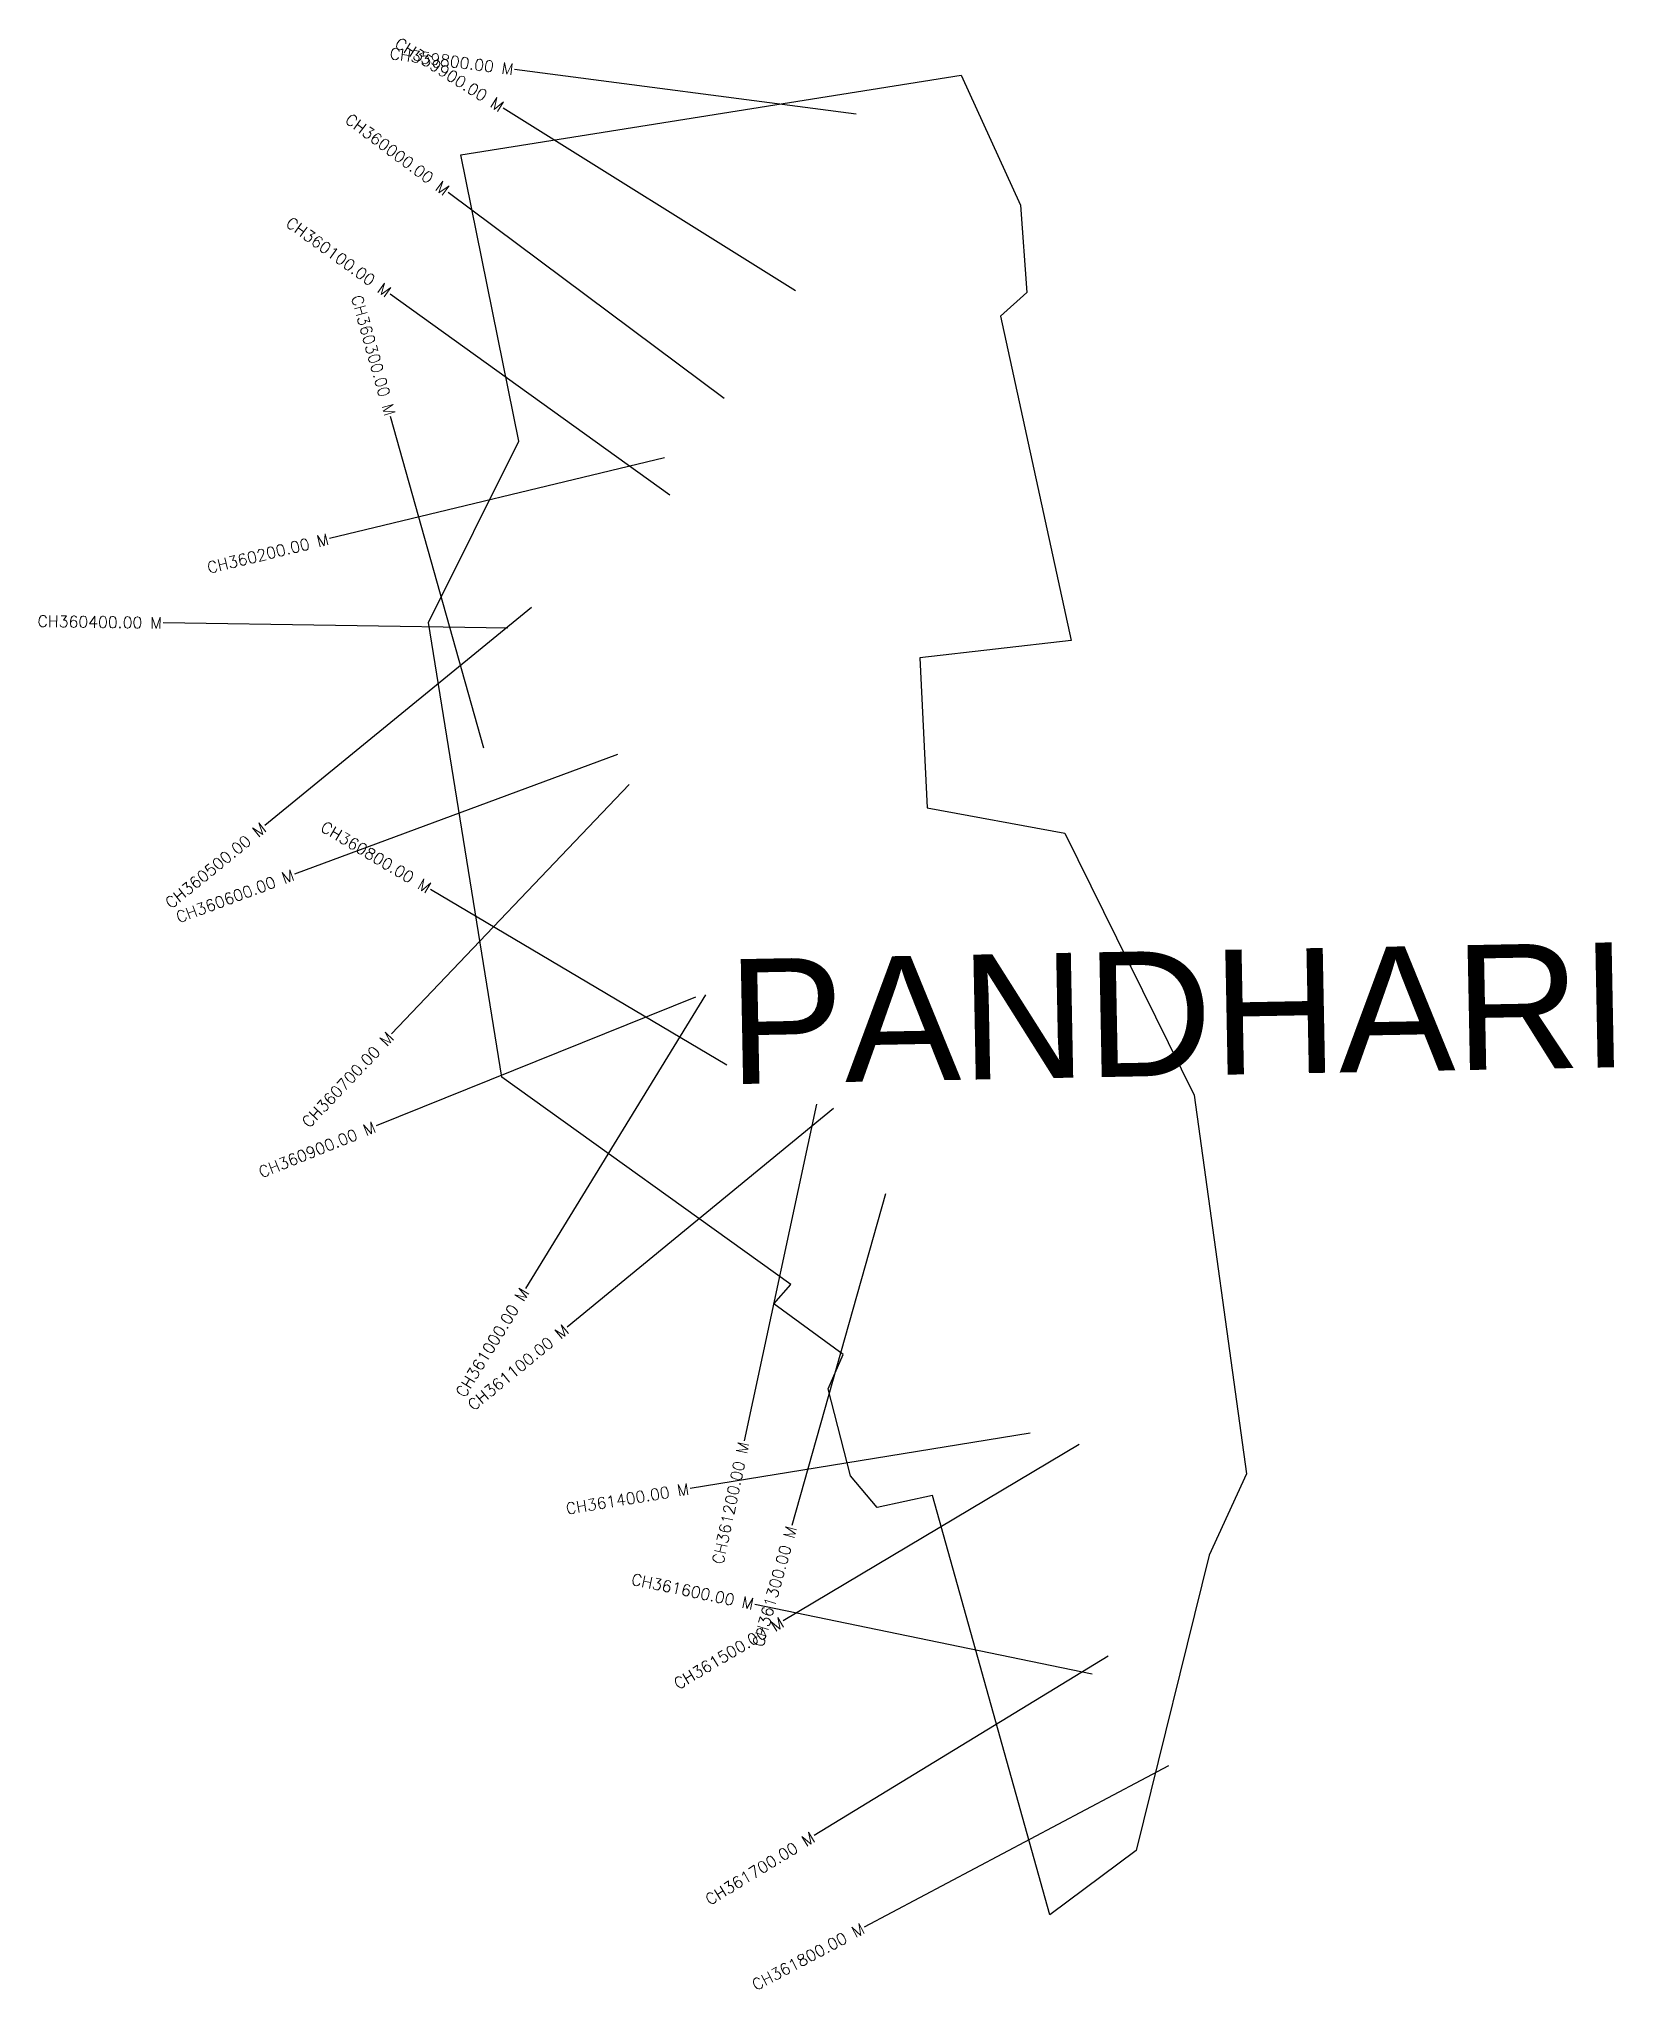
# Model space of a CAD drawing. Header units: metres. Extents: x 297059 to 298430, y 1972164 to 1973862.
import ezdxf
from ezdxf.enums import TextEntityAlignment as Align

# ---------------------------------------------------------------- set-up
doc = ezdxf.new("R2010")
doc.units = ezdxf.units.M
doc.header["$MEASUREMENT"] = 0
for name, color, linetype in [('CS', 134, 'Continuous'), ('CSMark', 6, 'Continuous'), ('village', 3, 'Continuous'), ('VILLAGE NAME', 250, 'Continuous')]:
    doc.layers.add(name, color=color, linetype=linetype)
doc.styles.get("Standard").update_dxf_attribs({"font": 'simplex.shx'})

msp = doc.modelspace()

# ---------------------------------------------------------------- linework, layer by layer
at = {"layer": 'CS'}
for p, q in [((297770.3, 1973796.5), (297472.8, 1973835.3)), ((297717.3, 1973642.5), (297463, 1973801.6)), ((297655.3, 1973548.9), (297414.9, 1973728.3)), ((297608, 1973464.6), (297364.4, 1973639.7)), ((297446.1, 1973244.4), (297364.9, 1973533.2)), ((297603.4, 1973497.1), (297311.7, 1973426.8)), ((297487.5, 1973366.9), (297255.3, 1973177)), ((297466.8, 1973348.9), (297166.8, 1973353.4)), ((297562.5, 1973238.9), (297281.2, 1973134.6)), ((297572.6, 1973212.8), (297365.7, 1972995.6)), ((297657.7, 1972968.4), (297399.6, 1973121.3)), ((297630.5, 1973027.4), (297352.2, 1972915.4)), ((297639, 1973029.7), (297482.3, 1972773.9)), ((297735.7, 1972934.4), (297672.6, 1972641.1)), ((297750.4, 1972930.6), (297518.6, 1972740.1)), ((297795.8, 1972856.3), (297714.3, 1972567.5)), ((297921.7, 1972648), (297625.6, 1972599.6)), ((297964.6, 1972637.9), (297706.8, 1972484.6)), ((297975.8, 1972438.1), (297682, 1972498.8)), ((297989.7, 1972453.7), (297733.6, 1972297.5)), ((298042.3, 1972358.3), (297777.3, 1972217.7))]:
    msp.add_line(p, q, dxfattribs=at)
at = {"layer": 'village', "color": 3, "true_color": 0x00ff00}
msp.add_polyline3d([(297832.2, 1973192.5, 0), (297951.9, 1973170.3, 0), (298064.5, 1972942.1, 0), (298110.1, 1972612.6, 0), (298077.7, 1972541.6, 0), (298014.1, 1972284.6, 0), (297939, 1972228.5, 0), (297836.8, 1972593.7, 0), (297788.5, 1972583.1, 0), (297765.4, 1972610.7, 0), (297746, 1972686.6, 0), (297758.9, 1972716.4, 0), (297698.5, 1972760.6, 0), (297713.4, 1972777.3, 0), (297461.8, 1972957.8, 0), (297397.8, 1973353.8, 0), (297476.6, 1973511.7, 0), (297426, 1973761.1, 0), (297861.6, 1973830.4, 0), (297913.4, 1973717.1, 0), (297918.8, 1973641, 0), (297896, 1973620.6, 0), (297957.4, 1973338, 0), (297825.6, 1973323, 0)], close=True, dxfattribs=at)

# ---------------------------------------------------------------- texts
at = {"layer": 'CSMark'}
for s, rotation, p in [('CH359800.00 M', 352.5631, (297471.8, 1973835.4)), ('CH359900.00 M', 327.9795, (297462.1, 1973802.1)), ('CH360000.00 M', 323.273, (297414.1, 1973728.9)), ('CH360100.00 M', 324.2835, (297363.6, 1973640.3)), ('CH360300.00 M', 285.7157, (297364.6, 1973534.1)), ('CH360200.00 M', 13.5463, (297310.8, 1973426.6)), ('CH360400.00 M', 359.1536, (297165.8, 1973353.4)), ('CH360500.00 M', 39.2767, (297254.5, 1973176.4)), ('CH360800.00 M', 329.363, (297398.7, 1973121.8)), ('CH360600.00 M', 20.3395, (297280.3, 1973134.3)), ('CH360700.00 M', 46.3898, (297365, 1972994.9)), ('CH360900.00 M', 21.9268, (297351.2, 1972915)), ('CH361000.00 M', 58.512, (297481.8, 1972773.1)), ('CH361100.00 M', 39.4179, (297517.8, 1972739.5)), ('CH361200.00 M', 77.8623, (297672.4, 1972640.1)), ('CH361400.00 M', 9.2884, (297624.6, 1972599.5)), ('CH361300.00 M', 74.2349, (297714, 1972566.6)), ('CH361600.00 M', 348.3196, (297681, 1972499)), ('CH361500.00 M', 30.7491, (297706, 1972484)), ('CH361700.00 M', 31.3913, (297732.8, 1972297)), ('CH361800.00 M', 27.9289, (297776.4, 1972217.3))]:
    msp.add_text(s, height=10, rotation=rotation, dxfattribs=at).set_placement(p, align=Align.MIDDLE_RIGHT)
at = {"layer": 'VILLAGE NAME', "insert": (297657.3, 1973060.4), "char_height": 108.748, "attachment_point": 1, "rotation": 1.1028}
msp.add_mtext_dynamic_manual_height_columns('{\\fArial|b0|i0|c0|p34;PANDHARI}', width=1571.314, gutter_width=543.7, heights=[0], dxfattribs=at)

doc.saveas('drawing.dxf')
